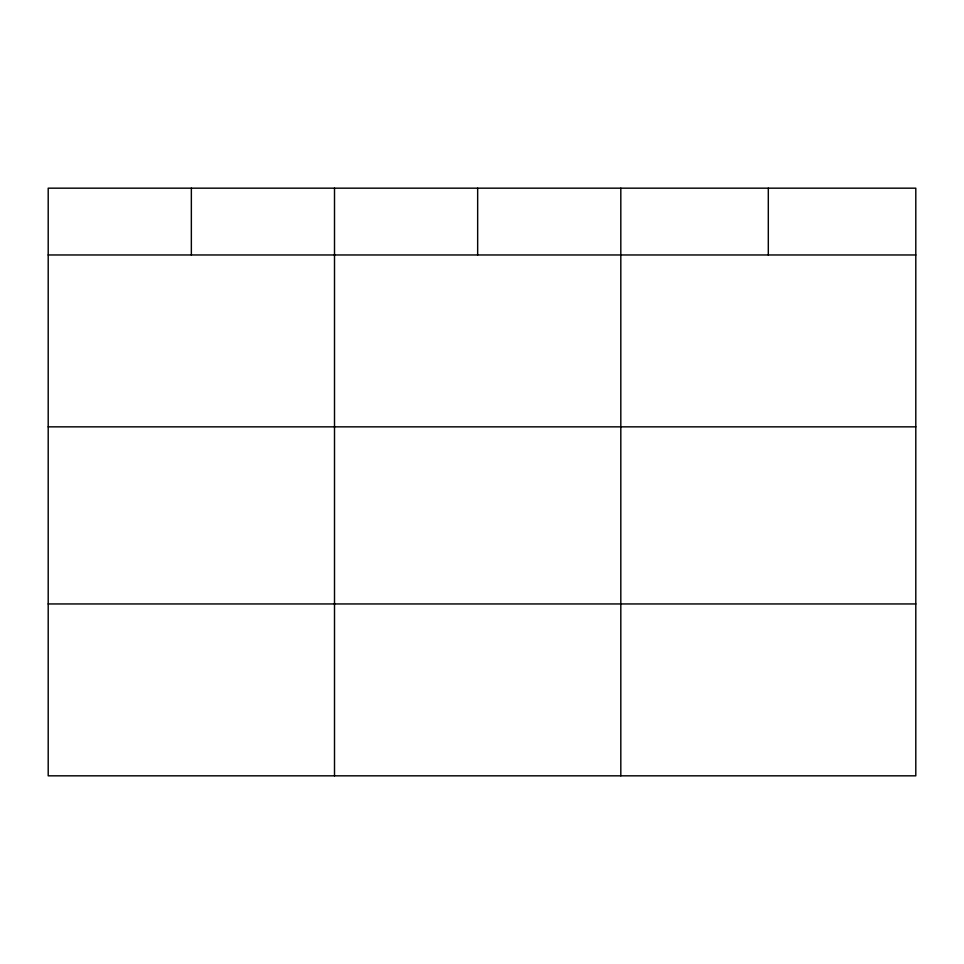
<?xml version="1.0" encoding="UTF-8"?>
<svg xmlns="http://www.w3.org/2000/svg" width="964" height="964" viewBox="0 0 964 964"><rect width="100%" height="100%" fill="white"/><g stroke="black" fill="none" stroke-linecap="round" stroke-linejoin="round"><path stroke-width="1.45" d="M915.8 426.847L915.8 188.173L48.2 188.173L48.2 775.827L915.8 775.827L915.8 426.847L48.2 426.847M48.2 254.966L915.8 254.966M48.2 603.946L915.8 603.946M768.308 188.173L768.308 254.966M620.816 188.173L620.816 775.827M477.662 188.173L477.662 254.966M334.508 188.173L334.508 775.827M191.354 188.173L191.354 254.966"/></g></svg>
